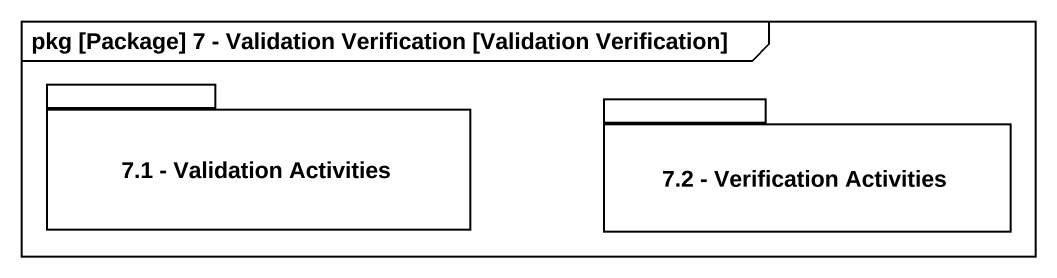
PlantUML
@startuml
mainframe pkg [Package] 7 - Validation Verification [Validation Verification]
package "7.1 - Validation Activities" as p7_1_Validation_Activities {
}
package "7.2 - Verification Activities" as p7_2_Verification_Activities {
}
@enduml
